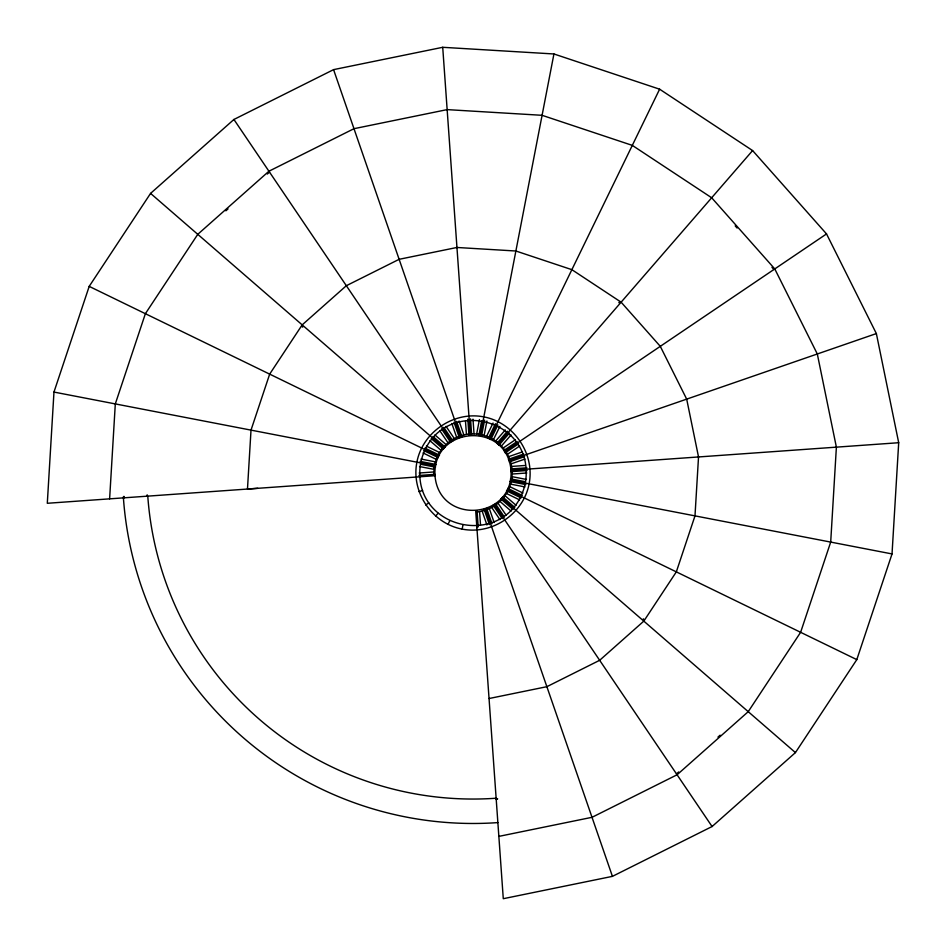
<?xml version="1.0" encoding="UTF-8"?>
<svg xmlns="http://www.w3.org/2000/svg" width="946" height="946" viewBox="0 0 946 946"><rect width="100%" height="100%" fill="white"/><g stroke="black" fill="none" stroke-linecap="round" stroke-linejoin="round"><path stroke-width="1.42" d="M475.708 511.006L503.284 898.7L612.429 876.363L712.078 826.532L795.432 752.602L856.804 659.622L892.031 553.93L898.7 442.716L876.363 333.571L826.532 233.922L752.602 150.568L659.622 89.196L553.93 53.969L442.716 47.3L333.571 69.637L233.922 119.468L150.568 193.398L89.196 286.378L53.969 392.07L47.3 503.284L434.994 475.708C432.05 426.031 506.89 420.71 511.006 470.292C513.95 519.969 439.11 525.29 434.994 475.708M109.618 498.849L115.306 403.918L145.377 313.694L197.773 234.324L268.924 171.226L353.981 128.691L447.151 109.618L542.082 115.306L632.306 145.377L711.676 197.773L774.774 268.924L817.309 353.981L836.382 447.151L830.694 542.082L800.623 632.306L748.227 711.676L677.076 774.774L592.019 817.309L498.849 836.382M123.488 496.484L123.406 497.868A350.481 350.481 0 0 0 497.868 822.594M124.092 497.821L124.174 496.449M147.091 496.177L147.174 494.817M247.474 489.047L251.009 430.123L269.669 374.131L302.188 324.868L346.342 285.704L399.129 259.31L456.953 247.474L515.877 251.009L571.869 269.669L621.132 302.188L660.296 346.342L686.69 399.129L698.526 456.953L694.991 515.877L676.331 571.869L643.812 621.132L599.658 660.296L546.871 686.69L489.047 698.526M420.663 462.89C409.263 531.889 510.225 551.388 525.337 483.11C536.737 414.112 435.775 394.612 420.663 462.89L53.969 392.07M433.729 474.419L434.179 466.898M511.821 479.102L512.271 471.581M476.642 434.025L479.445 419.551M478.842 435.515L481.632 421.041M462.168 529.11C492.157 535.093 523.493 513.903 529.11 483.832C535.093 453.844 513.903 422.507 483.832 416.89C453.844 410.907 422.507 432.097 416.89 462.168C410.907 492.157 432.097 523.493 462.168 529.11L462.89 525.337M480.225 435.598L483.016 421.124M483.11 420.663L553.93 53.969M481.538 436.035L484.612 420.119M484.127 435.467L486.93 420.994M434.699 464.202L437.076 457.06M508.924 488.94L511.301 481.798M486.611 436.295L493.055 423.039M488.349 438.305L495.432 423.725M448.014 524.391L449.693 520.939M489.661 438.743L659.622 89.196M490.808 439.5L497.903 424.92M493.457 439.63L499.914 426.374M438.282 454.588L442.432 448.298M503.568 497.702L507.718 491.412M495.645 441.073L505.306 429.933M496.804 443.461L507.423 431.21M618.85 302.72L619.784 301.644M435.562 516.173L438.081 513.264M497.963 444.218L752.602 150.568M498.873 445.259L509.492 433.008M501.404 446.063L511.065 434.924M225.858 210.816L228.045 208.889M267.328 174.04L269.515 172.101M444.23 446.228L449.858 441.226M496.142 504.774L501.77 499.772M676.485 773.899L678.672 771.96M717.955 737.111L720.143 735.184M503.142 448.026L515.345 439.76M503.639 450.627L517.072 441.546M425.665 505.01L428.845 502.858M504.561 451.656L826.532 233.922M505.176 452.898L518.597 443.816M507.399 454.328L519.614 446.074M452.129 439.701L458.869 436.331M487.131 509.669L493.871 506.299M508.57 456.67L522.511 451.857M508.392 459.318L523.706 454.021M418.995 491.672L422.625 490.418M509.007 460.548L522.937 455.736M523.375 455.582L876.363 333.571M509.279 461.908L524.604 456.611M511.065 463.871L524.995 459.058M461.459 435.432L468.849 433.918M477.151 512.082L484.541 510.568M496.177 798.909L497.525 798.637M496.212 799.275L497.561 799.003M257.809 488.302L247.769 489.023M419.161 473.012L433.871 471.959M511.585 466.437L524.829 465.491M418.912 475.471L435.077 474.324M510.722 468.944L526.887 467.797M511.006 470.292L898.7 442.716M510.923 471.676L527.088 470.529M512.129 474.041L526.839 472.988M471.581 433.729L479.102 434.179M476.784 527.691L476.784 526.165M420.994 459.07L435.467 461.873M511.975 476.642L526.449 479.445M420.119 461.388L436.035 464.462M510.485 478.842L524.959 481.632M421.124 462.984L435.598 465.775M510.402 480.225L524.876 483.016M525.337 483.11L892.031 553.93M421.041 464.368L435.515 467.158M509.965 481.538L525.881 484.612M419.551 466.555L434.025 469.358M510.533 484.127L525.006 486.93M481.798 434.699L488.94 437.076M426.374 446.086L439.63 452.543M509.705 486.611L522.961 493.055M424.92 448.097L439.5 455.192M507.695 488.349L522.275 495.432M89.196 286.378L438.743 456.339M507.257 489.661L856.804 659.622M423.725 450.568L438.305 457.651M506.5 490.808L521.08 497.903M423.039 452.945L436.295 459.389M506.37 493.457L519.626 499.914M491.412 438.282L497.702 442.432M434.924 434.935L446.063 444.596M504.928 495.645L516.067 505.306M433.008 436.508L445.259 447.127M502.539 496.804L514.79 507.423M643.28 618.85L644.356 619.784M150.568 193.398L444.218 448.037M501.782 497.963L795.432 752.602M301.644 326.216L302.72 327.15M431.21 438.577L443.461 449.196M500.741 498.873L512.992 509.492M429.933 440.694L441.073 450.355M499.937 501.404L511.077 511.065M735.184 225.858L737.111 228.045M771.96 267.328L773.899 269.515M499.772 444.23L504.774 449.858M446.074 426.386L454.328 438.601M497.974 503.142L506.24 515.345M443.816 427.403L452.898 440.824M495.373 503.639L504.455 517.072M233.922 119.468L451.656 441.439M494.344 504.561L712.078 826.532M441.546 428.928L450.627 442.361M493.103 505.176L502.184 518.597M439.76 430.655L448.026 442.858M491.672 507.399L499.926 519.614M506.299 452.129L509.669 458.869M459.058 421.005L463.871 434.935M489.33 508.57L494.143 522.511M456.611 421.396L461.908 436.721M486.682 508.392L491.979 523.706M333.571 69.637L455.582 422.625M455.736 423.063L460.548 436.993M485.452 509.007L490.265 522.937M490.418 523.375L612.429 876.363M454.021 422.294L459.318 437.608M484.092 509.279L489.389 524.604M451.857 423.489L456.67 437.43M482.129 511.065L486.942 524.995M510.568 461.459L512.082 468.849M472.988 419.161L474.041 433.871M479.563 511.585L480.509 524.829M470.529 418.912L471.676 435.077M477.056 510.722L478.203 526.887M442.716 47.3L470.292 434.994M467.797 419.113L468.944 435.278M465.491 421.171L466.437 434.415M496.13 798.223A326.051 326.051 0 0 1 147.777 496.13"/></g></svg>
